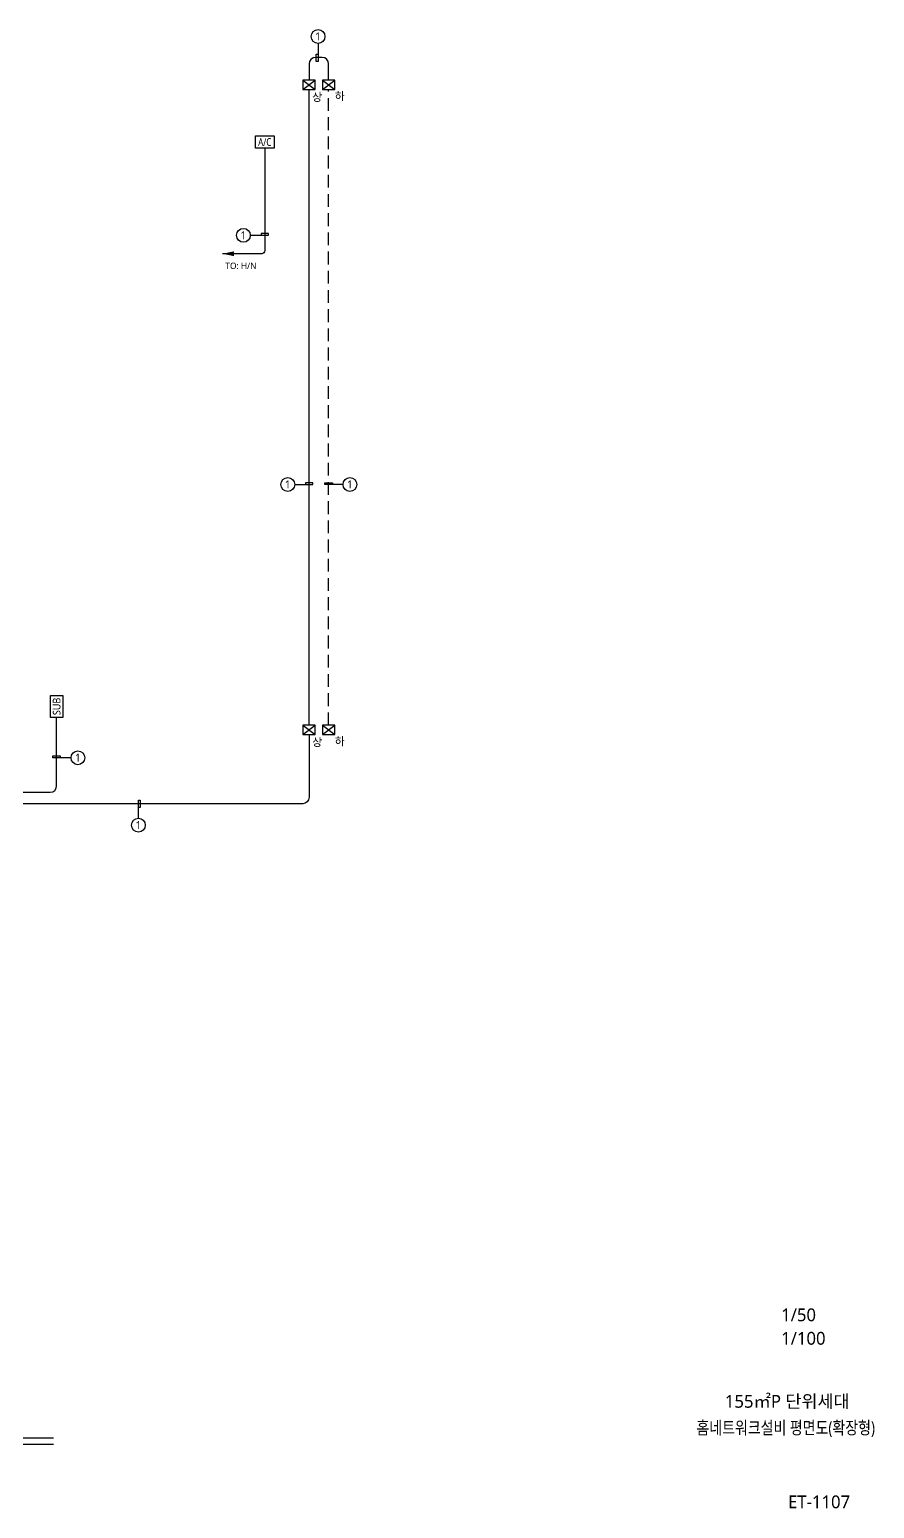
# Model space of a CAD drawing. Header units: millimetres. Extents: x 8480 to 294185, y -114350 to -87474.
# Drawn here: x 280984 to 294185, y -113622 to -90515 of the extents above; entities that cross this region are included whole.
import ezdxf
from ezdxf.enums import TextEntityAlignment as Align

# ---------------------------------------------------------------- set-up
doc = ezdxf.new("R2010")
doc.units = ezdxf.units.MM
doc.header["$LTSCALE"] = 50
doc.linetypes.add('H', pattern=[6, 4, -2])
for name, color, linetype in [('e-wire', 4, 'Continuous'), ('e-wire3s', 4, 'H'), ('E_SYM', 2, 'Continuous'), ('R', 6, 'Continuous'), ('SYM', 3, 'Continuous'), ('TEX', 3, 'Continuous'), ('TEXT', 2, 'Continuous'), ('title', 2, 'Continuous'), ('지시선', 1, 'Continuous'), ('천정', 4, 'Continuous')]:
    doc.layers.add(name, color=color, linetype=linetype)
doc.styles.add('mg', font='malgun.ttf')

# ---------------------------------------------------------------- blocks, each defined once
blk = doc.blocks.new('에어컨 실외기')
at = {"layer": 'SYM', "color": 2, "elevation": -6.750741089366483e-07}
blk.add_lwpolyline([(-332052.3284605891, 105245.3959296115), (-331763.7189115224, 105245.3959296115), (-331763.7189115224, 105054.6040703885), (-332052.3284605891, 105054.6040703885)], close=True, dxfattribs=at)
at = {"layer": 'SYM', "color": 1, "style": 'mg', "width": 0.8}
blk.add_text('A/C', height=120.1607643991567, dxfattribs=at).set_placement((-331910, 105150), align=Align.MIDDLE_CENTER)
blk = doc.blocks.new('50AR')
at = {"layer": '천정', "linetype": 'Continuous'}
blk.add_lwpolyline([(0, 0, 75, 0, 0), (180.2009621336838, 0, 0, 0, 0)], format="xyseb", dxfattribs=at)
blk = doc.blocks.new('A$C5b1b9f38')
at = {"layer": '천정', "linetype": 'Continuous', "xscale": -1}
blk.add_blockref('50AR', (180.2009621337056, 0), dxfattribs=at)
blk = doc.blocks.new('A$C49EC5F35')
at = {"layer": 'SYM', "color": 1, "elevation": 2.135219351799583e-09}
blk.add_lwpolyline([(144.0001487655099, 192.0000549711258), (0.0001487655099481344, 192.0000549711258), (0.0001487655099481344, 5.497112579178065e-05), (144.0001487655099, 5.497112579178065e-05)], close=True, dxfattribs=at)
at = {"layer": 'SYM', "color": 1}
for points in [[(0.0001487655099481344, 192.0000549711258), (144.0001487655099, 5.497112579178065e-05)], [(144.0001487655099, 192.0000549711258), (0.0001487655099481344, 5.497112579178065e-05)]]:
    blk.add_lwpolyline(points, dxfattribs=at)
blk = doc.blocks.new('A$Cccbf2acf')
at = {"layer": 'SYM', "color": 4, "ltscale": 3}
blk.add_blockref('A$C49EC5F35', (-144.0001487655099, -192.0000549711258), dxfattribs=at)
blk = doc.blocks.new('A$Cef63be83')
at = {"layer": 'E_SYM'}
blk.add_lwpolyline([(-111.5840924365912, -150.8562363341625), (-111.5840924365912, 191.7781110099459), (79.20776678645052, 191.7781110099459), (79.20776678645052, -150.8562363341625)], close=True, dxfattribs=at)
at = {"layer": 'TEX', "color": 1, "style": 'mg', "width": 0.9}
blk.add_text('SUB', height=120.1607643991567, rotation=90, dxfattribs=at).set_placement((-16.18816282507032, 20.46093733789166, 6.750741089366484e-07), align=Align.MIDDLE_CENTER)

msp = doc.modelspace()

# ---------------------------------------------------------------- linework, layer by layer
at = {"layer": 'e-wire'}
msp.add_line((285352.2063990323, -101384.7496485364, 2.135219351799583e-09), (285352.2063990323, -91449.74964848394, 2.135219351799583e-09), dxfattribs=at)
at = {"layer": 'e-wire', "elevation": 2.135219351799583e-09}
msp.add_lwpolyline([(285656.958251389, -91305.74964848396), (285656.958251389, -91051.1394010323, 0.414213562373095), (285556.958251389, -90951.1394010323), (285452.2063962494, -90951.1394010323, 0.4142135623730951), (285352.2063962494, -91051.1394010323), (285352.2063962494, -91305.74964848396)], format="xyb", dxfattribs=at)
at = {"layer": 'e-wire'}
for points in [[(284661.2063958731, -92367.38833804344), (284661.2063958731, -93967.95862344207, -0.414213562373095), (284611.2063958731, -94017.95862344207), (283997.9182602246, -94017.95862344207)], [(267792.5680060967, -103084.2585834483), (272401.5652476088, -103084.2585834483, 0.4142135623730951), (272501.5652476088, -102984.2585834483), (272501.5652476088, -102531.3577130939, -0.414213562373095), (272601.5652476088, -102431.3577130939), (281306.6023196772, -102431.3577130939, 0.4142135623730951), (281406.6023196772, -102331.3577130939), (281406.6023196772, -101262.4918338171)], [(285352.2063990323, -101528.7496485364), (285352.2063990323, -102511.263581937, -0.414213562373095), (285252.2063990323, -102611.263581937), (273692.6397008956, -102611.263581937, 0.4142135623730951), (273592.6397008956, -102711.263581937), (273592.6397008956, -103536.380457678, -0.414213562373095), (273492.6397008956, -103636.380457678), (273271.2063990233, -103636.380457678)]]:
    msp.add_lwpolyline(points, format="xyb", dxfattribs=at)
at = {"layer": 'e-wire3s'}
msp.add_line((285656.9582541719, -101384.7496485364, 2.135219351799583e-09), (285656.9582541719, -91449.74964848394, 2.135219351799583e-09), dxfattribs=at)
at = {"layer": 'R', "color": 3}
msp.add_line((268437.2606217747, -112520.239652851), (281357.8212396053, -112520.2396529403), dxfattribs=at)
at = {"layer": 'R'}
msp.add_line((268437.2606217747, -112620.239652851), (281357.8212396053, -112620.2396529403), dxfattribs=at)
at = {"layer": '지시선'}
for points, elevation in [([(285491.6810793985, -90731.19582694984), (285491.6810793985, -91015.01007976645), (285463.9421162532, -91015.01007976645), (285463.9421162532, -90898.40180634923), (285491.6810793985, -90898.40180634923)], 1.500000002135219), ([(285126.6962829243, -97622.88101895238), (285410.5105357409, -97622.88101895238), (285410.5105357409, -97595.14205580708), (285293.9022623237, -97595.14205580708), (285293.9022623237, -97622.88101895238)], 1.500000002135219), ([(285882.4683702799, -97622.88101895238), (285598.6541174633, -97622.88101895238), (285598.6541174633, -97595.14205580708), (285715.2623908805, -97595.14205580708), (285715.2623908805, -97622.88101895238)], 1.500000002135219), ([(282685.020106257, -102838.2526444589), (282685.020106257, -102554.4383916423), (282712.7590694023, -102554.4383916423), (282712.7590694023, -102671.0466650595), (282685.020106257, -102671.0466650595)], 2.135219334675753e-09)]:
    msp.add_lwpolyline(points, dxfattribs=dict(at, elevation=elevation))
for points in [[(284433.492598542, -93729.90455340335), (284717.3068513586, -93729.90455340335), (284717.3068513586, -93702.16559025805), (284600.6985779414, -93702.16559025805), (284600.6985779414, -93729.90455340335)], [(281632.1124357852, -101893.2384782177), (281348.2981829686, -101893.2384782177), (281348.2981829686, -101865.4995150724), (281464.9064563858, -101865.4995150724), (281464.9064563858, -101893.2384782177)]]:
    msp.add_lwpolyline(points, dxfattribs=at)
for centre in [(285491.6810793985, -90623.19582694987, 1.500000002083982), (284325.492598542, -93729.90455340335), (285018.6962829243, -97622.88101895238, 1.500000002083982), (285990.4683702799, -97622.88101895238, 1.500000002083982), (281740.1124357852, -101893.2384782177), (282685.020106257, -102946.2526444589, 2.083982320044697e-09)]:
    msp.add_circle(centre, 108, dxfattribs=at)

# ---------------------------------------------------------------- block references
at = {"layer": 'e-wire'}
msp.add_blockref('A$Cef63be83', (281422.7904825023, -101111.6355974829), dxfattribs=at)
at = {"layer": 'SYM', "color": 4, "rotation": 90}
for p in [(285256.2063962494, -91305.74964848396), (285560.958251389, -91305.74964848396), (285256.2063990323, -101384.7496485364), (285560.9582541719, -101384.7496485364)]:
    msp.add_blockref('A$Cccbf2acf', p, dxfattribs=at)
at = {"layer": 'SYM', "color": 4}
msp.add_blockref('에어컨 실외기', (616569.2300819287, -197421.992408432), dxfattribs=at)
at = {"layer": '천정', "linetype": 'H'}
msp.add_blockref('A$C5b1b9f38', (283997.9182602245, -94017.95862344207), dxfattribs=at)

# ---------------------------------------------------------------- texts
at = {"layer": 'TEX', "style": 'mg'}
for s, p in [('1', (285491.6810793985, -90623.19582694987, 1.500000002083982)), ('상', (285479.1416047137, -91566.56865299414, 2.135219351799583e-09)), ('하', (285831.0320679579, -91554.53304146181, 2.135219351799583e-09)), ('1', (284325.492598542, -93729.90455340341)), ('1', (285018.6962829243, -97622.88101895238, 1.500000002083982)), ('1', (285990.4683702799, -97622.88101895238, 1.500000002083982)), ('상', (285479.1416074967, -101645.5686530465, 2.135219351799583e-09)), ('하', (285831.0320707408, -101633.5330415142, 2.135219351799583e-09)), ('1', (281740.1124357852, -101893.2384782177)), ('1', (282685.020106257, -102946.2526444589, 2.083982320044697e-09))]:
    msp.add_text(s, height=125, dxfattribs=at).set_placement(p, align=Align.MIDDLE)
at = {"layer": 'TEXT', "linetype": 'Continuous', "style": 'mg'}
msp.add_text('TO: H/N', height=100, dxfattribs=at).set_placement((284286.8023429959, -94206.69153090366), align=Align.MIDDLE)
at = {"layer": 'title', "color": 2, "style": 'mg'}
for s, p in [('1/50', (292728.6000149818, -110597.1089836933)), ('1/100', (292728.6000149818, -110964.2690235021))]:
    msp.add_text(s, height=200.000000000001, dxfattribs=at).set_placement(p, align=Align.MIDDLE_LEFT)
msp.add_text('155㎡P 단위세대 ', height=200.000000000001, dxfattribs=at).set_placement((292857.0698693185, -111948.5784314326), align=Align.MIDDLE_CENTER)
at = {"layer": 'title', "color": 2, "style": 'mg', "width": 0.8}
msp.add_text('홈네트워크설비 평면도(확장형)', height=200.000000000001, dxfattribs=at).set_placement((292798.9021284375, -112361.6527711642), align=Align.MIDDLE_CENTER)
at = {"layer": 'title', "style": 'mg'}
msp.add_text('ET-1107', height=200, dxfattribs=at).set_placement((293320.5363290205, -113519.3543054127), align=Align.MIDDLE_CENTER)

doc.saveas('drawing.dxf')
